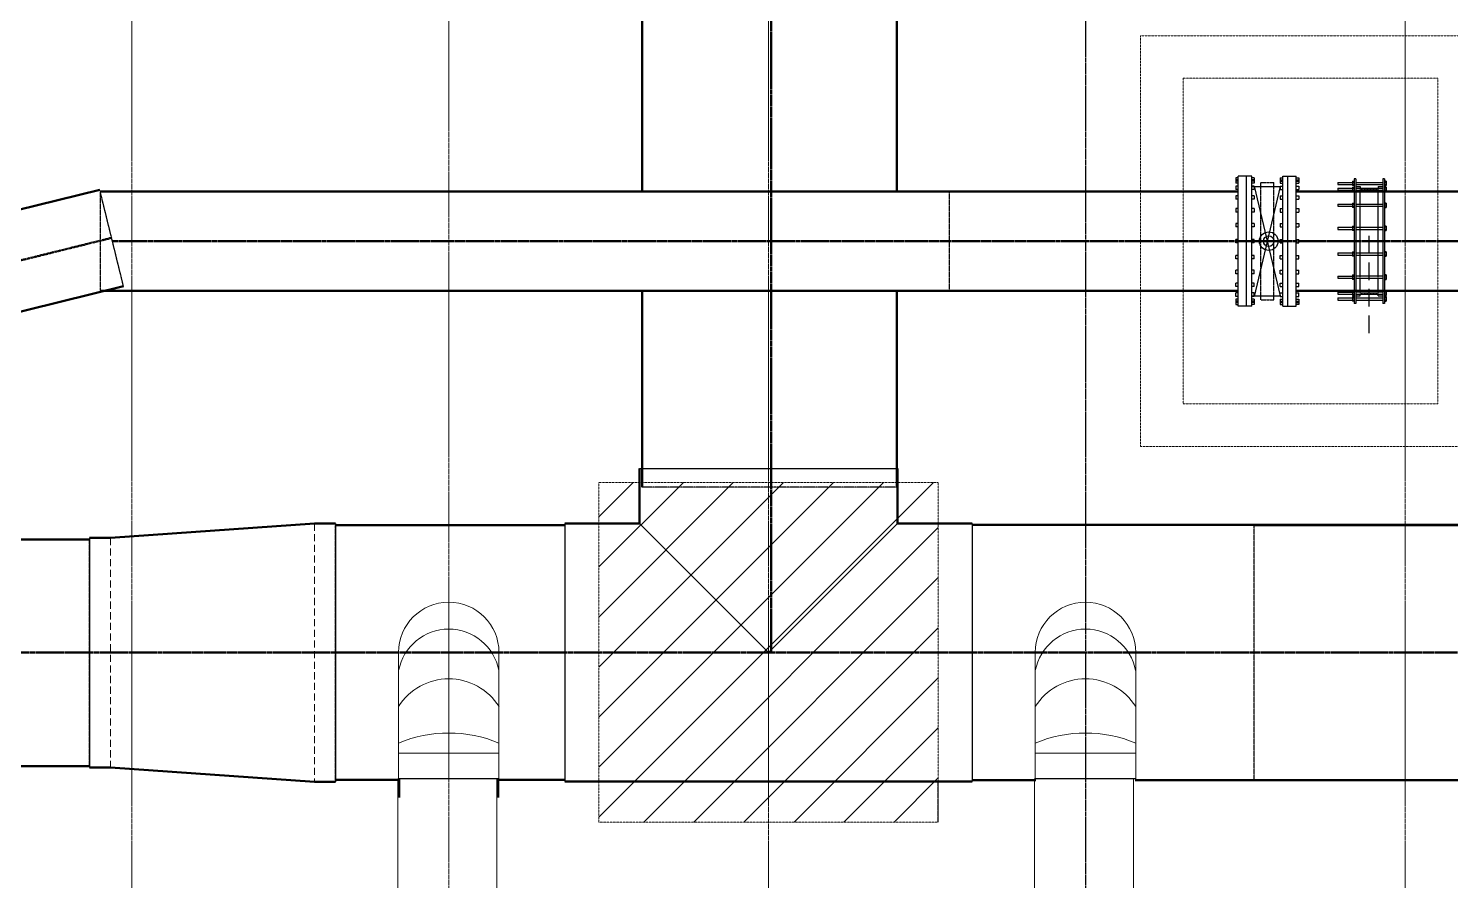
# Model space of a CAD drawing. Header units: inches. Extents: x 86328 to 235202, y 68629 to 184293.
# Drawn here: x 167770 to 177821, y 134262 to 140280 of the extents above; entities that cross this region are included whole.
import ezdxf

# ---------------------------------------------------------------- set-up
doc = ezdxf.new("R2010")
doc.units = ezdxf.units.IN
doc.header["$MEASUREMENT"] = 0
for name, pattern in [('CENTER', [2, 1.25, -0.25, 0.25, -0.25]), ('HIDDEN', [0.375, 0.25, -0.125]), ('PHANTOM2', [1.25, 0.625, -0.125, 0.125, -0.125, 0.125, -0.125])]:
    doc.linetypes.add(name, pattern=pattern)
for name, color, linetype, lineweight in [('.5', 8, 'Continuous', 0), ('DIM', 251, 'Continuous', 0), ('hid', 8, 'HIDDEN', 0)]:
    doc.layers.add(name, color=color, linetype=linetype, lineweight=lineweight)
for name, color, linetype in [('1', 1, 'CENTER'), ('2', 2, 'HIDDEN'), ('pipes', 2, 'Continuous'), ('sleeve type coupling', 1, 'Continuous'), ('steel elbow 90deg', 3, 'Continuous'), ('steel reducer', 2, 'Continuous'), ('steel tee', 3, 'Continuous')]:
    doc.layers.add(name, color=color, linetype=linetype)
doc.styles.get("Standard").update_dxf_attribs({"font": 'arial.ttf'})
doc.linetypes.add('FENCE_LINE', pattern='A,0.5,-0.1,["X",Standard,S=0.1,R=0,X=-0.02,Y=-0.05],-0.1', length=0.7)

msp = doc.modelspace()

# ---------------------------------------------------------------- linework, layer by layer
at = {"layer": '.5', "color": 8, "linetype": 'CENTER', "ltscale": 10}
for p, q in [((168501, 116744), (168501, 147989)), ((173001, 116744), (173001, 148030)), ((177501, 116744), (177501, 147990)), ((170741, 146226), (170741, 122881))]:
    msp.add_line(p, q, dxfattribs=at)
at = {"color": 8, "linetype": 'PHANTOM2', "ltscale": 20}
msp.add_line((175241, 146226), (175241, 122881), dxfattribs=at)
at = {"color": 8}
for p, q in [((176320, 139226), (176303, 139226)), ((176303, 139226), (176303, 139187)), ((176320, 139211), (176303, 139211)), ((176320, 138319), (176320, 139236)), ((176416, 139236), (176320, 139236)), ((176380, 138319), (176380, 139236)), ((176416, 138319), (176416, 139236)), ((176433, 139226), (176416, 139226)), ((176433, 139211), (176416, 139211)), ((176433, 139226), (176433, 139187)), ((176618, 139226), (176635, 139226)), ((176618, 139226), (176618, 139187)), ((176618, 139211), (176635, 139211)), ((176635, 139236), (176731, 139236)), ((176635, 138319), (176635, 139236)), ((176671, 138319), (176671, 139236)), ((176731, 138319), (176731, 139236)), ((176731, 139226), (176748, 139226)), ((176731, 139211), (176748, 139211)), ((176748, 139226), (176748, 139187)), ((176320, 139201), (176303, 139201)), ((176320, 139187), (176303, 139187)), ((176303, 139167), (176303, 139143)), ((176320, 139167), (176303, 139167)), ((176320, 139143), (176303, 139143)), ((176415, 139164), (176618, 139164)), ((176433, 139201), (176416, 139201)), ((176433, 139187), (176416, 139187)), ((176433, 139167), (176416, 139167)), ((176433, 139143), (176416, 139143)), ((176432, 139167), (176618, 138391)), ((176618, 139164), (176432, 138388)), ((176433, 139167), (176433, 139143)), ((176480, 139164), (176480, 139192)), ((176571, 139164), (176571, 139192)), ((176618, 139201), (176635, 139201)), ((176618, 139187), (176635, 139187)), ((176618, 139167), (176618, 139143)), ((176618, 139167), (176635, 139167)), ((176618, 139143), (176635, 139143)), ((176731, 139201), (176748, 139201)), ((176731, 139187), (176748, 139187)), ((176731, 139167), (176748, 139167)), ((176731, 139143), (176748, 139143)), ((176748, 139167), (176748, 139143)), ((176303, 139098), (176303, 139074)), ((176320, 139098), (176303, 139098)), ((176320, 139074), (176303, 139074)), ((176303, 139008), (176303, 138983)), ((176320, 139008), (176303, 139008)), ((176433, 139098), (176416, 139098)), ((176433, 139074), (176416, 139074)), ((176433, 139008), (176416, 139008)), ((176433, 139098), (176433, 139074)), ((176433, 139008), (176433, 138983)), ((176618, 139098), (176618, 139074)), ((176618, 139098), (176635, 139098)), ((176618, 139074), (176635, 139074)), ((176618, 139008), (176618, 138983)), ((176618, 139008), (176635, 139008)), ((176731, 139098), (176748, 139098)), ((176731, 139074), (176748, 139074)), ((176731, 139008), (176748, 139008)), ((176748, 139098), (176748, 139074)), ((176748, 139008), (176748, 138983)), ((176320, 138983), (176303, 138983)), ((176303, 138903), (176303, 138878)), ((176320, 138903), (176303, 138903)), ((176433, 138983), (176416, 138983)), ((176433, 138903), (176416, 138903)), ((176433, 138903), (176433, 138878)), ((176618, 138983), (176635, 138983)), ((176618, 138903), (176618, 138878)), ((176618, 138903), (176635, 138903)), ((176731, 138983), (176748, 138983)), ((176731, 138903), (176748, 138903)), ((176748, 138903), (176748, 138878)), ((176320, 138878), (176303, 138878)), ((176433, 138878), (176416, 138878)), ((176618, 138878), (176635, 138878)), ((176731, 138878), (176748, 138878)), ((176320, 138790), (176303, 138790)), ((176303, 138766), (176303, 138790)), ((176320, 138766), (176303, 138766)), ((176433, 138790), (176416, 138790)), ((176433, 138766), (176416, 138766)), ((176433, 138766), (176433, 138790)), ((176618, 138790), (176635, 138790)), ((176618, 138766), (176618, 138790)), ((176618, 138766), (176635, 138766)), ((176731, 138790), (176748, 138790)), ((176731, 138766), (176748, 138766)), ((176748, 138766), (176748, 138790)), ((176320, 138677), (176303, 138677)), ((176303, 138653), (176303, 138677)), ((176320, 138653), (176303, 138653)), ((176433, 138677), (176416, 138677)), ((176433, 138653), (176416, 138653)), ((176433, 138653), (176433, 138677)), ((176618, 138677), (176635, 138677)), ((176618, 138653), (176618, 138677)), ((176618, 138653), (176635, 138653)), ((176731, 138677), (176748, 138677)), ((176731, 138653), (176748, 138653)), ((176748, 138653), (176748, 138677)), ((176320, 138572), (176303, 138572)), ((176303, 138548), (176303, 138572)), ((176320, 138548), (176303, 138548)), ((176433, 138572), (176416, 138572)), ((176433, 138548), (176416, 138548)), ((176433, 138548), (176433, 138572)), ((176618, 138572), (176635, 138572)), ((176618, 138548), (176618, 138572)), ((176618, 138548), (176635, 138548)), ((176731, 138572), (176748, 138572)), ((176731, 138548), (176748, 138548)), ((176748, 138548), (176748, 138572)), ((176320, 138482), (176303, 138482)), ((176303, 138457), (176303, 138482)), ((176320, 138457), (176303, 138457)), ((176320, 138412), (176303, 138412)), ((176303, 138388), (176303, 138412)), ((176433, 138482), (176416, 138482)), ((176433, 138457), (176416, 138457)), ((176433, 138412), (176416, 138412)), ((176433, 138457), (176433, 138482)), ((176433, 138388), (176433, 138412)), ((176618, 138482), (176635, 138482)), ((176618, 138457), (176618, 138482)), ((176618, 138457), (176635, 138457)), ((176618, 138412), (176635, 138412)), ((176618, 138388), (176618, 138412)), ((176731, 138482), (176748, 138482)), ((176731, 138457), (176748, 138457)), ((176731, 138412), (176748, 138412)), ((176748, 138457), (176748, 138482)), ((176748, 138388), (176748, 138412)), ((176320, 138388), (176303, 138388)), ((176320, 138369), (176303, 138369)), ((176303, 138369), (176303, 138330)), ((176320, 138354), (176303, 138354)), ((176320, 138344), (176303, 138344)), ((176303, 138330), (176320, 138330)), ((176416, 138319), (176320, 138319)), ((176415, 138391), (176618, 138391)), ((176433, 138388), (176416, 138388)), ((176433, 138369), (176416, 138369)), ((176433, 138354), (176416, 138354)), ((176433, 138344), (176416, 138344)), ((176433, 138330), (176416, 138330)), ((176433, 138369), (176433, 138330)), ((176480, 138364), (176480, 138391)), ((176571, 138364), (176571, 138391)), ((176618, 138388), (176635, 138388)), ((176618, 138369), (176635, 138369)), ((176618, 138369), (176618, 138330)), ((176618, 138354), (176635, 138354)), ((176618, 138344), (176635, 138344)), ((176618, 138330), (176635, 138330)), ((176635, 138319), (176731, 138319)), ((176731, 138388), (176748, 138388)), ((176731, 138369), (176748, 138369)), ((176731, 138354), (176748, 138354)), ((176731, 138344), (176748, 138344)), ((176748, 138330), (176731, 138330)), ((176748, 138369), (176748, 138330))]:
    msp.add_line(p, q, dxfattribs=at)
at = {"color": 8, "linetype": 'HIDDEN'}
for p, q in [((176480, 139192), (176571, 139192)), ((176480, 138391), (176480, 139164)), ((176571, 138391), (176571, 139164)), ((176480, 138364), (176571, 138364))]:
    msp.add_line(p, q, dxfattribs=at)
at = {"color": 8}
for radius in [65.7, 37.5]:
    msp.add_circle((176536, 138778), radius, dxfattribs=at)
at = {"layer": '1', "color": 8, "linetype": 'HIDDEN'}
msp.add_line((174201, 134674), (174201, 134962), dxfattribs=at)
at = {"layer": '2', "color": 8}
for p, q in [((168278, 139135), (168278, 138428)), ((168442, 138461), (168278, 139128)), ((174278, 139128), (174278, 138428)), ((174278, 139128), (174278, 138428)), ((173908, 137041), (172108, 137041)), ((169941, 134971), (169941, 136771)), ((176433, 134971), (176433, 136774)), ((168201, 135071), (168201, 136671))]:
    msp.add_line(p, q, dxfattribs=at)
at = {"layer": '2', "color": 8, "linetype": 'HIDDEN', "ltscale": 500}
msp.add_line((177247, 138128), (177247, 138828), dxfattribs=at)
at = {"layer": 'DIM', "color": 8, "lineweight": 50}
for p, q in [((172108, 139129), (172108, 140388)), ((173908, 139128), (173908, 140400)), ((173908, 139128), (173908, 140388)), ((168274, 139141), (162450, 137701)), ((174278, 139128), (168278, 139128)), ((176320, 139128), (174278, 139128)), ((178278, 139128), (176731, 139128)), ((168442, 138461), (162618, 137021)), ((174278, 138428), (168278, 138428)), ((172108, 137041), (172108, 138428)), ((173908, 137041), (173908, 138428)), ((176320, 138428), (174278, 138428)), ((178278, 138428), (176731, 138428)), ((172089, 137173), (172089, 136785)), ((173913, 137173), (173913, 136785)), ((168351, 136682), (169791, 136783)), ((169941, 136783), (169791, 136783)), ((169941, 136773), (171561, 136773)), ((172089, 136785), (171561, 136785)), ((174441, 136785), (173913, 136785)), ((174441, 136774), (178182, 136774)), ((176433, 136771), (178032, 136771)), ((150501, 136671), (168201, 136671)), ((168351, 136682), (168201, 136682)), ((166606, 135071), (168201, 135071)), ((168351, 135060), (168201, 135060)), ((168351, 135060), (169791, 134959)), ((169941, 134959), (169791, 134959)), ((169941, 134973), (170391, 134973)), ((170391, 134980), (170391, 134848)), ((171091, 134980), (171091, 134848)), ((171091, 134973), (171561, 134973)), ((171561, 134961), (174441, 134961)), ((174441, 134971), (174891, 134971)), ((175591, 134971), (178032, 134971)), ((176433, 134971), (178032, 134971))]:
    msp.add_line(p, q, dxfattribs=at)
at = {"layer": 'DIM', "color": 8, "linetype": 'PHANTOM2', "lineweight": 50, "ltscale": 20}
for p, q in [((173020, 140400), (173020, 135874)), ((168358, 138801), (162454, 137341)), ((174278, 138778), (168364, 138778)), ((174278, 138778), (184821, 138778)), ((191094, 135873), (150076, 135873))]:
    msp.add_line(p, q, dxfattribs=at)
at = {"layer": 'DIM', "color": 8, "linetype": 'HIDDEN', "ltscale": 7}
for p, q in [((175631, 140228), (178031, 140228)), ((175631, 137328), (175631, 140228)), ((175931, 139928), (177731, 139928)), ((175931, 137628), (175931, 139928)), ((177731, 139928), (177731, 137628)), ((177731, 137628), (175931, 137628)), ((178031, 137328), (175631, 137328)), ((171801, 137074), (174201, 137074)), ((171801, 134674), (171801, 137074)), ((174201, 137074), (174201, 134674)), ((174201, 134674), (171801, 134674))]:
    msp.add_line(p, q, dxfattribs=at)
at = {"layer": 'DIM', "color": 8, "linetype": 'Continuous'}
for p, q in [((171801, 136830), (172045, 137074)), ((171801, 136477), (172399, 137074)), ((171801, 136123), (172752, 137074)), ((171801, 135770), (173106, 137074)), ((171801, 135416), (173460, 137074)), ((171801, 135063), (173813, 137074)), ((171801, 134709), (174167, 137074)), ((172120, 134674), (174201, 136756)), ((172474, 134674), (174201, 136402)), ((172827, 134674), (174201, 136048)), ((173181, 134674), (174201, 135695)), ((173534, 134674), (174201, 135341)), ((173888, 134674), (174201, 134988))]:
    msp.add_line(p, q, dxfattribs=at)
at = {"layer": 'DIM', "color": 8}
for p, q in [((170386, 135873), (170386, 134980)), ((171096, 135873), (171096, 134980)), ((174886, 135873), (174886, 134980)), ((175596, 135873), (175596, 134980)), ((171096, 135163), (170386, 135163)), ((175596, 135163), (174886, 135163))]:
    msp.add_line(p, q, dxfattribs=at)
at = {"layer": 'DIM', "color": 8, "linetype": 'Continuous', "ltscale": 10}
for p, q in [((170380, 134980), (170380, 133315)), ((171080, 134980), (171080, 133315)), ((174880, 134980), (174880, 133315)), ((175580, 134980), (175580, 133315))]:
    msp.add_line(p, q, dxfattribs=at)
for points in [[(170380, 134980), (171080, 134980)], [(174880, 134980), (175580, 134980)]]:
    msp.add_lwpolyline(points, dxfattribs=at)
at = {"layer": 'DIM', "color": 8, "linetype": 'FENCE_LINE', "ltscale": 25}
msp.add_arc((150908, 192188), 54111, 255.1469, 351.1141, dxfattribs=at)
at = {"layer": 'DIM', "color": 8}
for centre, radius, start, end in [((170741, 135873), 355, 0, 180), ((175241, 135873), 355, 0, 180), ((170741, 135677), 361, 10.9356, 169.0644), ((175241, 135677), 361, 10.9356, 169.0644), ((170741, 135267), 420, 32.2536, 147.7464), ((175241, 135267), 420, 32.2536, 147.7464), ((170741, 134376), 928, 67.5215, 112.4785), ((175241, 134376), 928, 67.5215, 112.4785)]:
    msp.add_arc(centre, radius, start, end, dxfattribs=at)
at = {"layer": 'hid', "color": 8, "ltscale": 0.1}
for p, q in [((177183, 139137), (177183, 139153)), ((177310, 139146), (177183, 139146)), ((177310, 139137), (177310, 139153)), ((177183, 138403), (177183, 138419)), ((177183, 138403), (177183, 138419)), ((177183, 138403), (177183, 138419)), ((177310, 138409), (177183, 138409)), ((177310, 138403), (177310, 138419)), ((177310, 138403), (177310, 138419)), ((177310, 138403), (177310, 138419))]:
    msp.add_line(p, q, dxfattribs=at)
at = {"layer": 'hid', "color": 8, "ltscale": 200}
for p, q in [((169791, 136783), (169791, 134959)), ((168351, 136682), (168351, 135060))]:
    msp.add_line(p, q, dxfattribs=at)
at = {"layer": 'pipes', "color": 8, "ltscale": 2000}
msp.add_line((172108, 139128), (172108, 140388), dxfattribs=at)
at = {"layer": 'sleeve type coupling', "color": 8}
for p, q in [((177139, 139218), (177139, 138338)), ((177151, 139218), (177139, 139218)), ((177151, 139218), (177151, 138338)), ((177354, 139218), (177342, 139218)), ((177342, 139218), (177342, 138338)), ((177354, 139218), (177354, 138338)), ((177024, 139193), (177024, 139177)), ((177024, 139193), (177139, 139193)), ((177024, 139177), (177139, 139177)), ((177024, 139153), (177139, 139153)), ((177024, 139153), (177024, 139137)), ((177024, 139137), (177139, 139137)), ((177129, 139201), (177129, 139170)), ((177129, 139201), (177139, 139201)), ((177139, 139170), (177129, 139170)), ((177129, 139160), (177129, 139129)), ((177129, 139160), (177139, 139160)), ((177139, 139129), (177129, 139129)), ((177151, 139193), (177342, 139193)), ((177151, 139177), (177342, 139177)), ((177151, 139163), (177183, 139163)), ((177151, 139153), (177342, 139153)), ((177151, 139137), (177342, 139137)), ((177183, 139163), (177183, 139153)), ((177183, 139040), (177183, 139137)), ((177310, 139163), (177342, 139163)), ((177310, 139163), (177310, 139153)), ((177310, 139040), (177310, 139137)), ((177365, 139201), (177354, 139201)), ((177365, 139193), (177354, 139193)), ((177365, 139177), (177354, 139177)), ((177354, 139170), (177365, 139170)), ((177365, 139160), (177354, 139160)), ((177365, 139153), (177354, 139153)), ((177365, 139137), (177354, 139137)), ((177354, 139129), (177365, 139129)), ((177365, 139201), (177365, 139170)), ((177365, 139160), (177365, 139129)), ((177024, 139039), (177139, 139039)), ((177024, 139039), (177024, 139024)), ((177024, 139024), (177139, 139024)), ((177129, 139047), (177129, 139016)), ((177129, 139047), (177139, 139047)), ((177139, 139016), (177129, 139016)), ((177151, 139040), (177342, 139040)), ((177151, 139024), (177342, 139024)), ((177183, 138876), (177183, 139024)), ((177310, 138876), (177310, 139024)), ((177365, 139047), (177354, 139047)), ((177365, 139039), (177354, 139039)), ((177365, 139024), (177354, 139024)), ((177354, 139016), (177365, 139016)), ((177365, 139047), (177365, 139016)), ((177024, 138876), (177139, 138876)), ((177024, 138876), (177024, 138861)), ((177024, 138861), (177139, 138861)), ((177129, 138884), (177139, 138884)), ((177129, 138884), (177129, 138853)), ((177139, 138853), (177129, 138853)), ((177151, 138876), (177342, 138876)), ((177151, 138860), (177342, 138860)), ((177183, 138695), (177183, 138860)), ((177310, 138695), (177310, 138860)), ((177365, 138884), (177354, 138884)), ((177365, 138876), (177354, 138876)), ((177365, 138861), (177354, 138861)), ((177354, 138853), (177365, 138853)), ((177365, 138884), (177365, 138853)), ((177129, 138702), (177129, 138672)), ((177129, 138702), (177139, 138702)), ((177365, 138702), (177354, 138702)), ((177365, 138702), (177365, 138672)), ((177024, 138695), (177139, 138695)), ((177024, 138695), (177024, 138679)), ((177024, 138679), (177139, 138679)), ((177139, 138672), (177129, 138672)), ((177151, 138695), (177342, 138695)), ((177151, 138679), (177342, 138679)), ((177183, 138532), (177183, 138679)), ((177310, 138532), (177310, 138679)), ((177365, 138695), (177354, 138695)), ((177365, 138679), (177354, 138679)), ((177354, 138672), (177365, 138672)), ((177024, 138531), (177139, 138531)), ((177024, 138531), (177024, 138516)), ((177024, 138516), (177139, 138516)), ((177129, 138539), (177129, 138508)), ((177129, 138539), (177139, 138539)), ((177139, 138508), (177129, 138508)), ((177151, 138532), (177342, 138532)), ((177151, 138516), (177342, 138516)), ((177183, 138419), (177183, 138516)), ((177310, 138419), (177310, 138516)), ((177365, 138539), (177354, 138539)), ((177365, 138531), (177354, 138531)), ((177365, 138516), (177354, 138516)), ((177354, 138508), (177365, 138508)), ((177365, 138539), (177365, 138508)), ((177024, 138418), (177139, 138418)), ((177024, 138418), (177024, 138403)), ((177024, 138403), (177139, 138403)), ((177129, 138426), (177129, 138395)), ((177129, 138426), (177139, 138426)), ((177151, 138419), (177342, 138419)), ((177151, 138403), (177342, 138403)), ((177151, 138403), (177151, 138397)), ((177183, 138392), (177183, 138403)), ((177310, 138392), (177310, 138403)), ((177365, 138426), (177354, 138426)), ((177365, 138418), (177354, 138418)), ((177365, 138403), (177354, 138403)), ((177365, 138426), (177365, 138395)), ((177024, 138378), (177139, 138378)), ((177024, 138378), (177024, 138362)), ((177024, 138362), (177139, 138362)), ((177139, 138395), (177129, 138395)), ((177129, 138386), (177129, 138355)), ((177129, 138386), (177139, 138386)), ((177139, 138355), (177129, 138355)), ((177151, 138338), (177139, 138338)), ((177151, 138392), (177183, 138392)), ((177151, 138378), (177342, 138378)), ((177151, 138362), (177342, 138362)), ((177310, 138392), (177342, 138392)), ((177354, 138338), (177342, 138338)), ((177354, 138395), (177365, 138395)), ((177365, 138386), (177354, 138386)), ((177365, 138378), (177354, 138378)), ((177365, 138362), (177354, 138362)), ((177354, 138355), (177365, 138355)), ((177365, 138386), (177365, 138355))]:
    msp.add_line(p, q, dxfattribs=at)
at = {"layer": 'sleeve type coupling', "color": 8, "linetype": 'HIDDEN', "ltscale": 25}
for p, q in [((177183, 139024), (177183, 139040)), ((177310, 139024), (177310, 139040)), ((177183, 138860), (177183, 138876)), ((177310, 138860), (177310, 138876)), ((177183, 138679), (177183, 138695)), ((177310, 138679), (177310, 138695)), ((177183, 138516), (177183, 138532)), ((177310, 138516), (177310, 138532))]:
    msp.add_line(p, q, dxfattribs=at)
at = {"layer": 'steel elbow 90deg', "color": 8}
for p, q in [((171096, 134980), (170386, 134980)), ((175596, 134980), (174886, 134980))]:
    msp.add_line(p, q, dxfattribs=at)
at = {"layer": 'steel reducer', "color": 8}
for p, q in [((169941, 136783), (169941, 134959)), ((168201, 136682), (168201, 135060))]:
    msp.add_line(p, q, dxfattribs=at)
at = {"layer": 'steel tee', "color": 8}
for p, q in [((172089, 137173), (173913, 137173)), ((171561, 136785), (171561, 134961)), ((173001, 135873), (172089, 136785)), ((173001, 135873), (173913, 136785)), ((174441, 136785), (174441, 134961))]:
    msp.add_line(p, q, dxfattribs=at)

doc.saveas('drawing.dxf')
